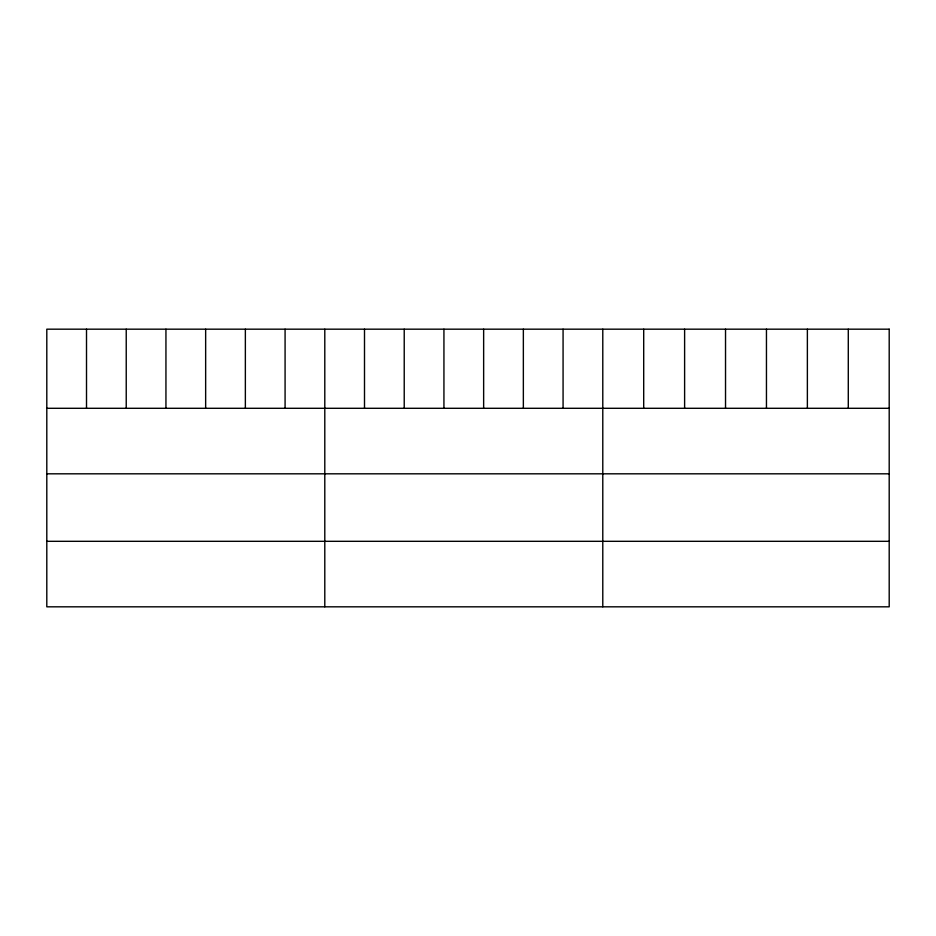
<?xml version="1.0" encoding="UTF-8"?>
<svg xmlns="http://www.w3.org/2000/svg" width="936" height="936" viewBox="0 0 936 936"><rect width="100%" height="100%" fill="white"/><g stroke="black" fill="none" stroke-linecap="round" stroke-linejoin="round"><path stroke-width="1.4" d="M46.8 408.295L889.2 408.295M46.8 473.815L889.2 473.815M46.8 541.312L889.2 541.312M848.285 329.18L848.285 408.295M807.37 329.18L807.37 408.295M766.455 329.18L766.455 408.295M725.529 329.18L725.529 408.295M684.614 329.18L684.614 408.295M643.699 329.18L643.699 408.295M602.784 329.18L602.784 606.82M563.074 329.18L563.074 408.295M523.353 329.18L523.353 408.295M483.643 329.18L483.643 408.295M443.933 329.18L443.933 408.295M404.223 329.18L404.223 408.295M364.502 329.18L364.502 408.295M324.792 329.18L324.792 606.82M285.082 329.18L285.082 408.295M245.361 329.18L245.361 408.295M205.651 329.18L205.651 408.295M165.941 329.18L165.941 408.295M126.231 329.18L126.231 408.295M86.51 329.18L86.51 408.295M889.2 329.18L46.8 329.18L46.8 606.82L889.2 606.82L889.2 329.18"/></g></svg>
